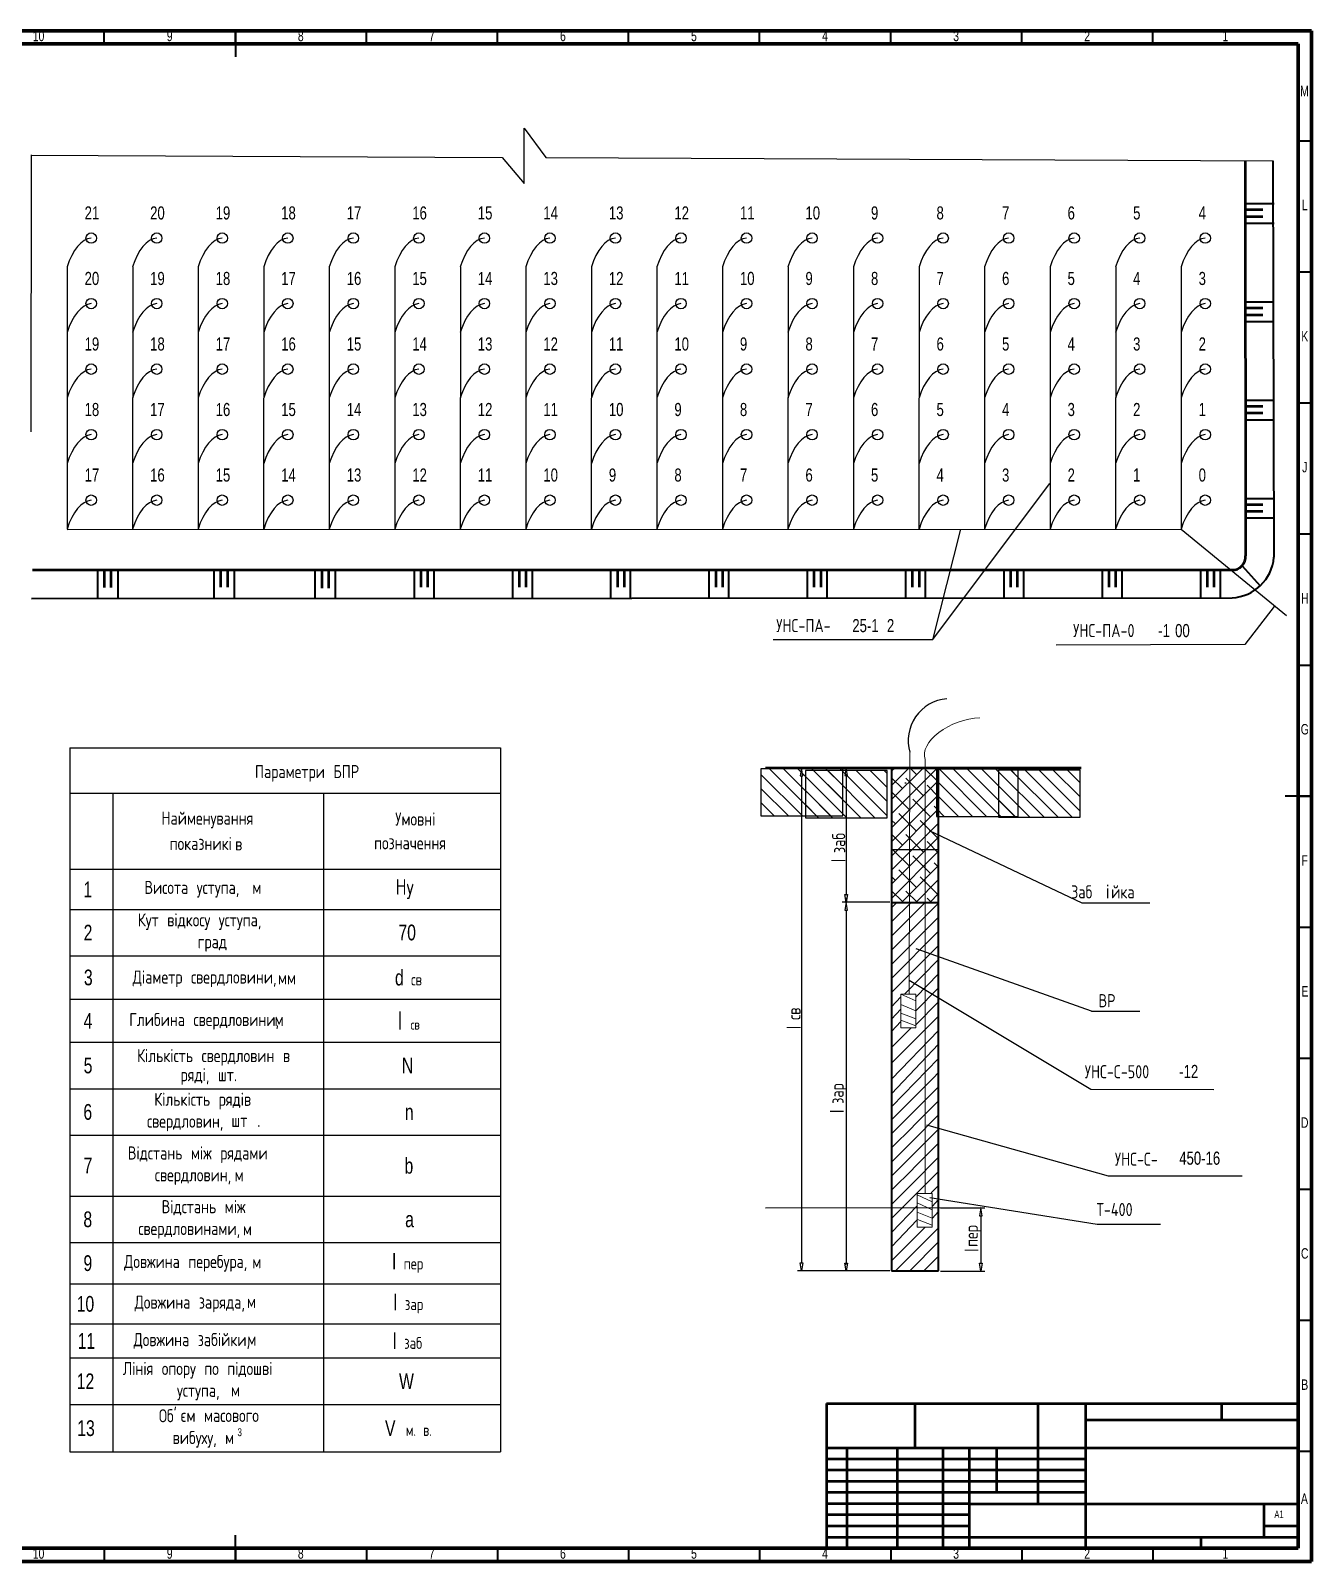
# Model space of a CAD drawing. Header units: millimetres. Extents: x 15 to 836, y 5 to 589.
# Drawn here: x 347 to 836, y 5 to 589 of the extents above; entities that cross this region are included whole.
import ezdxf

# ---------------------------------------------------------------- set-up
doc = ezdxf.new("R2010")
doc.units = ezdxf.units.MM
doc.layers.add('FORMAT', color=7, linetype='Continuous')
doc.styles.add('SLDTEXTSTYLE0', font='TXT', dxfattribs={"width": 0.75, "bigfont": 'bigfont'})
doc.styles.add('SLDTEXTSTYLE1', font='TXT', dxfattribs={"width": 0.75})
doc.styles.add('SLDTEXTSTYLE2', font='TXT', dxfattribs={"width": 0.7, "bigfont": 'bigfont'})
pattern_1 = [(135, (273.165, 11.5516), (-2.694077, -2.694077), [])]
pattern_2 = [(45, (273.1648, 11.5516), (-2.245064, 2.245064), [])]

msp = doc.modelspace()

# ---------------------------------------------------------------- hatches: boundary and pattern name
at = {"layer": 'FORMAT', "linetype": 'Continuous'}
h = msp.add_hatch(dxfattribs=at)
h.set_pattern_fill('ANSI31', color=0, scale=1.2, angle=90, style=0)
h.set_pattern_definition(pattern_1)
h.paths.add_polyline_path([(626.02, 289.44), (657.22, 289.44), (657.22, 307.44), (626.02, 307.44), (626.02, 303.63)], flags=0)
h = msp.add_hatch(dxfattribs=at)
h.set_pattern_fill('ANSI31', color=0, scale=1.2, angle=90, style=0)
h.set_pattern_definition(pattern_1)
h.paths.add_polyline_path([(642.95, 288.73), (674.15, 288.73), (674.15, 306.73), (642.95, 306.73), (642.95, 302.93)], flags=0)
h = msp.add_hatch(dxfattribs=at)
h.set_pattern_fill('ANSI31', color=179, style=0)
h.set_pattern_definition(pattern_2)
h.paths.add_polyline_path([(658.54, 307.79), (658.04, 304.79), (659.04, 304.79)], flags=0)
h = msp.add_hatch(dxfattribs=at)
h.set_pattern_fill('AR-SAND', color=179, scale=1.2, style=0)
h.set_pattern_definition([(37.5, (273.165, 11.55), (-1.92, 58.7296), [0, -46.3296, 0, -51.816, 0, -49.53]), (7.5, (273.165, 11.55), (53.943, 86.019), [0, -24.9936, 0, -41.7576, 0, -16.002]), (327.5, (235.674, 11.55), (94.919, 0.1725), [0, -15.24, 0, -54.864, 0, -71.628]), (317.5, (235.674, 11.55), (91.627, 26.752), [0, -7.62, 0, -35.9664, 0, -41.148])])
h.paths.add_polyline_path([(675.81, 307.82), (675.81, 276.62), (693.81, 276.62), (693.81, 307.82), (690.01, 307.82)], flags=0)
h = msp.add_hatch(dxfattribs=at)
h.set_pattern_fill('ANSI38', color=0, scale=1.2, style=0)
h.set_pattern_definition([(45, (273.165, 11.5516), (-2.694077, 2.694077), []), (135, (273.165, 11.5516), (-8.08223, 2.694077), [9.525, -5.715])])
h.paths.add_polyline_path([(675.81, 307.82), (675.81, 256.4), (693.81, 256.4), (693.81, 307.82), (690.01, 307.82)], flags=0)
h = msp.add_hatch(dxfattribs=at)
h.set_pattern_fill('ANSI31', color=0, scale=1.2, angle=90, style=0)
h.set_pattern_definition(pattern_1)
h.paths.add_polyline_path([(692.96, 289.25), (724.16, 289.25), (724.16, 307.25), (692.96, 307.25), (692.96, 303.45)], flags=0)
h = msp.add_hatch(dxfattribs=at)
h.set_pattern_fill('ANSI31', color=0, scale=1.2, angle=90, style=0)
h.set_pattern_definition(pattern_1)
h.paths.add_polyline_path([(716.6, 288.9), (747.8, 288.9), (747.8, 306.9), (716.6, 306.9), (716.6, 303.09)], flags=0)
h = msp.add_hatch(dxfattribs=at)
h.set_pattern_fill('ANSI31', color=179, style=0)
h.paths.add_polyline_path([(368.31, 296.14), (367.81, 293.14), (368.81, 293.14)], flags=0)
h = msp.add_hatch(dxfattribs=at)
h.set_pattern_fill('ANSI31', color=179, style=0)
h.set_pattern_definition(pattern_2)
h.paths.add_polyline_path([(658.54, 256.47), (658.04, 259.47), (659.04, 259.47)], flags=0)
h = msp.add_hatch(dxfattribs=at)
h.set_pattern_fill('ANSI31', color=179, style=0)
h.set_pattern_definition(pattern_2)
h.paths.add_polyline_path([(658.54, 256.49), (658.04, 253.49), (659.04, 253.49)], flags=0)
h = msp.add_hatch(dxfattribs=at)
h.set_pattern_fill('ANSI31', color=179, style=0)
h.set_pattern_definition(pattern_2)
h.paths.add_polyline_path([(710.39, 136.83), (709.89, 139.83), (709.39, 136.83)], flags=0)
h = msp.add_hatch(dxfattribs=at)
h.set_pattern_fill('ANSI31', color=179, style=0)
h.set_pattern_definition(pattern_2)
h.paths.add_polyline_path([(658.54, 115.82), (658.04, 118.82), (659.04, 118.82)], flags=0)
h = msp.add_hatch(dxfattribs=at)
h.set_pattern_fill('ANSI31', color=179, style=0)
h.set_pattern_definition(pattern_2)
h.paths.add_polyline_path([(709.89, 115.79), (709.39, 118.79), (710.39, 118.79)], flags=0)
h = msp.add_hatch(dxfattribs=at)
h.set_pattern_fill('ANSI31', color=179, style=0)
h.paths.add_polyline_path([(368.31, 104.3), (367.81, 107.3), (368.81, 107.3)], flags=0)

# ---------------------------------------------------------------- linework, layer by layer
at = {"layer": 'FORMAT', "color": 7, "linetype": 'Continuous', "lineweight": 70}
for p, q in [((15, 589), (836, 589)), ((836, 589), (836, 5)), ((20, 584), (831, 584)), ((831, 584), (831, 10)), ((831, 10), (20, 10)), ((836, 5), (15, 5))]:
    msp.add_line(p, q, dxfattribs=at)
at = {"layer": 'FORMAT', "color": 7, "linetype": 'Continuous', "lineweight": 35}
for p, q in [((375.5, 584), (375.5, 589)), ((425.5, 589), (425.5, 579)), ((425.5, 584), (425.5, 589)), ((475.5, 584), (475.5, 589)), ((525.5, 584), (525.5, 589)), ((575.5, 584), (575.5, 589)), ((625.5, 584), (625.5, 589)), ((675.5, 584), (675.5, 589)), ((725.5, 584), (725.5, 589)), ((775.5, 584), (775.5, 589)), ((831, 547), (836, 547)), ((831, 497), (836, 497)), ((831, 447), (836, 447)), ((831, 397), (836, 397)), ((831, 347), (836, 347)), ((836, 297), (826, 297)), ((831, 297), (836, 297)), ((831, 247), (836, 247)), ((831, 197), (836, 197)), ((831, 147), (836, 147)), ((831, 97), (836, 97)), ((831, 47), (836, 47)), ((425.5, 5), (425.5, 15)), ((375.5, 10), (375.5, 5)), ((425.5, 10), (425.5, 5)), ((475.5, 10), (475.5, 5)), ((525.5, 10), (525.5, 5)), ((575.5, 10), (575.5, 5)), ((625.5, 10), (625.5, 5)), ((675.5, 10), (675.5, 5)), ((725.5, 10), (725.5, 5)), ((775.5, 10), (775.5, 5))]:
    msp.add_line(p, q, dxfattribs=at)
at = {"layer": 'FORMAT', "lineweight": 25}
for p, q in [((535.66, 530.75), (535.66, 551.78)), ((535.67, 551.79), (544, 540.62)), ((347.55, 541.62), (347.43, 436.02)), ((347.49, 541.54), (527.33, 540.61)), ((527.33, 540.61), (535.66, 530.75)), ((543.99, 540.61), (821.4, 539.33)), ((361.35, 498.88), (361.3, 398.87)), ((386.35, 498.88), (386.3, 398.87)), ((411.35, 498.88), (411.3, 398.87)), ((436.35, 498.88), (436.3, 398.87)), ((461.35, 498.88), (461.3, 398.87)), ((486.35, 498.88), (486.3, 398.87)), ((511.35, 498.88), (511.3, 398.87)), ((536.35, 498.88), (536.3, 398.87)), ((561.35, 498.88), (561.3, 398.87)), ((586.35, 498.88), (586.3, 398.87)), ((611.35, 498.88), (611.3, 398.87)), ((636.35, 498.88), (636.3, 398.87)), ((661.35, 498.88), (661.3, 398.87)), ((686.35, 498.88), (686.3, 398.87)), ((711.35, 498.88), (711.3, 398.87)), ((736.35, 498.88), (736.3, 398.87)), ((761.35, 498.88), (761.3, 398.87)), ((786.35, 498.91), (786.33, 398.9)), ((691.41, 356.62), (736.25, 416.21)), ((361.29, 398.7), (786.34, 398.87)), ((702.14, 398.89), (691.4, 356.63)), ((786.3, 398.88), (826.46, 365.84)), ((821.86, 369.33), (810.61, 354.77)), ((691.4, 356.63), (630.7, 356.63)), ((810.61, 354.77), (738.59, 354.6)), ((362.33, 315.37), (526.64, 315.37)), ((362.33, 315.37), (362.33, 46.79)), ((526.64, 315.37), (526.64, 46.79)), ((675.05, 307.69), (639.97, 307.69)), ((641.47, 304.69), (641.47, 118.85)), ((675.14, 307.79), (657.04, 307.79)), ((658.54, 304.79), (658.54, 259.47)), ((362.33, 298.07), (526.64, 298.07)), ((378.76, 298.07), (378.76, 46.79)), ((459.19, 298.07), (459.19, 46.79)), ((690.22, 283.8), (748.43, 256.3)), ((362.33, 269.07), (526.64, 269.07)), ((362.33, 253.77), (526.64, 253.77)), ((675.06, 256.49), (657.04, 256.49)), ((675.14, 256.47), (657.04, 256.47)), ((658.54, 253.49), (658.54, 118.82)), ((675.81, 254.34), (677.88, 256.4)), ((675.81, 248.95), (683.27, 256.4)), ((675.81, 243.56), (688.65, 256.4)), ((675.81, 238.17), (693.81, 256.17)), ((748.43, 256.3), (774.35, 256.3)), ((675.81, 232.78), (693.81, 250.78)), ((675.81, 227.39), (693.81, 245.39)), ((675.81, 222.01), (693.81, 240.01)), ((362.33, 236.05), (526.64, 236.05)), ((680.81, 221.43), (693.81, 234.62)), ((752.14, 214.94), (685.18, 238.65)), ((685.1, 220.29), (693.81, 229.23)), ((682.58, 226.8), (751.88, 185.17)), ((685.1, 215.05), (693.81, 223.84)), ((362.33, 219.5), (526.64, 219.5)), ((675.82, 216.6), (679.42, 220.37)), ((685.1, 209.75), (693.81, 218.45)), ((675.81, 195.07), (693.81, 213.07)), ((675.82, 211.83), (679.43, 215.7)), ((675.82, 207.11), (679.42, 211)), ((752.14, 214.94), (770.54, 214.94)), ((675.8, 201.11), (683.36, 208.52)), ((675.8, 189.01), (693.74, 207.58)), ((362.33, 203.05), (526.64, 203.05)), ((675.84, 183.35), (693.81, 202.29)), ((675.92, 178.51), (693.81, 196.9)), ((684.08, 181.78), (691.69, 189.39)), ((691.69, 189.39), (693.81, 191.51)), ((362.33, 185.33), (526.64, 185.33)), ((675.81, 173.51), (684.02, 181.72)), ((684.08, 176.4), (693.81, 186.12)), ((751.88, 185.17), (798.81, 185.1)), ((675.81, 168.12), (684.03, 176.34)), ((684.08, 171.01), (693.81, 180.74)), ((684.08, 165.62), (693.81, 175.35)), ((675.81, 162.74), (684.04, 170.97)), ((684.08, 160.23), (693.81, 169.96)), ((689.12, 171.5), (758.49, 152.15)), ((362.33, 167.6), (526.64, 167.6)), ((675.81, 157.35), (684.05, 165.59)), ((684.08, 154.84), (693.81, 164.57)), ((675.81, 151.96), (684.06, 160.21)), ((684.08, 149.45), (693.81, 159.18)), ((675.81, 146.57), (684.07, 154.83)), ((685.79, 145.77), (693.81, 153.8)), ((758.49, 152.15), (809.61, 152.15)), ((675.81, 141.18), (684.08, 149.45)), ((690.97, 145.57), (693.81, 148.41)), ((362.33, 144.35), (526.64, 144.35)), ((679.84, 139.82), (681.06, 141.05)), ((690.38, 143.79), (754.22, 133.66)), ((691.33, 140.4), (693.81, 143.02)), ((691.33, 135.88), (693.81, 138.51)), ((694.52, 139.83), (711.39, 139.83)), ((709.89, 136.83), (709.89, 118.79)), ((754.22, 133.66), (778.48, 133.66)), ((362.33, 126.63), (526.64, 126.63)), ((675.17, 115.85), (639.97, 115.85)), ((675, 115.82), (657.04, 115.82)), ((694.55, 115.79), (711.39, 115.79)), ((362.33, 110.88), (526.64, 110.88)), ((362.33, 95.59), (526.64, 95.59)), ((362.33, 82.63), (526.64, 82.63)), ((362.33, 64.83), (526.64, 64.83)), ((362.33, 46.79), (526.64, 46.79))]:
    msp.add_line(p, q, dxfattribs=at)
at = {"layer": 'FORMAT', "lineweight": 50}
for p, q in [((810.75, 539.38), (810.84, 388.63)), ((810.84, 520.73), (817.47, 520.73)), ((810.84, 518.15), (817.47, 518.15)), ((810.84, 483.23), (817.47, 483.23)), ((810.84, 480.65), (817.47, 480.65)), ((810.84, 445.73), (817.47, 445.73)), ((810.84, 443.15), (817.47, 443.15)), ((810.84, 408.23), (817.47, 408.23)), ((810.84, 405.65), (817.47, 405.65)), ((348.12, 383.33), (805.75, 383.3)), ((375.45, 383.18), (375.45, 376.54)), ((378.03, 383.18), (378.03, 376.54)), ((419.87, 383.3), (419.87, 376.66)), ((422.45, 383.3), (422.45, 376.66)), ((458.44, 382.98), (458.44, 376.35)), ((461.02, 382.98), (461.02, 376.35)), ((496.25, 383.3), (496.25, 376.66)), ((498.82, 383.3), (498.82, 376.66)), ((533.75, 383.3), (533.75, 376.66)), ((536.32, 383.3), (536.32, 376.66)), ((571.25, 383.3), (571.25, 376.66)), ((573.82, 383.3), (573.82, 376.66)), ((608.75, 383.3), (608.75, 376.66)), ((611.32, 383.3), (611.32, 376.66)), ((646.25, 383.3), (646.25, 376.66)), ((648.82, 383.3), (648.82, 376.66)), ((683.75, 383.3), (683.75, 376.66)), ((686.32, 383.3), (686.32, 376.66)), ((721.25, 383.3), (721.25, 376.66)), ((723.82, 383.3), (723.82, 376.66)), ((758.75, 383.3), (758.75, 376.66)), ((761.32, 383.3), (761.32, 376.66)), ((796.25, 383.3), (796.25, 376.66)), ((798.82, 383.3), (798.82, 376.66)), ((627.74, 307.82), (690.01, 307.82)), ((690.01, 307.82), (748.18, 307.82))]:
    msp.add_line(p, q, dxfattribs=at)
at = {"layer": 'FORMAT', "lineweight": 35}
for p, q in [((821.74, 388.09), (821.4, 539.33)), ((810.84, 523.09), (821.74, 523.09)), ((810.84, 523.09), (821.75, 523.09)), ((810.84, 515.59), (821.74, 515.59)), ((810.84, 515.59), (821.75, 515.59)), ((810.84, 485.59), (821.74, 485.59)), ((810.84, 485.59), (821.75, 485.59)), ((810.84, 478.09), (821.74, 478.09)), ((810.84, 478.09), (821.75, 478.09)), ((810.84, 448.09), (821.74, 448.09)), ((810.84, 448.09), (821.75, 448.09)), ((810.84, 440.59), (821.74, 440.59)), ((810.84, 440.59), (821.75, 440.59)), ((810.84, 410.59), (821.74, 410.59)), ((810.84, 410.59), (821.75, 410.59)), ((810.84, 403.09), (821.74, 403.09)), ((810.84, 403.09), (821.75, 403.09)), ((372.88, 383.18), (372.88, 372.27)), ((380.65, 383.02), (380.65, 372.11)), ((417.31, 383.3), (417.31, 372.38)), ((425.07, 383.14), (425.07, 372.23)), ((455.88, 382.98), (455.88, 372.07)), ((463.56, 383.06), (463.56, 372.15)), ((493.68, 383.3), (493.68, 372.38)), ((501.18, 383.3), (501.18, 372.39)), ((501.18, 383.3), (501.18, 372.38)), ((531.18, 383.3), (531.18, 372.39)), ((531.18, 383.3), (531.18, 372.38)), ((538.68, 383.3), (538.68, 372.39)), ((538.68, 383.3), (538.68, 372.38)), ((568.68, 383.3), (568.68, 372.39)), ((568.68, 383.3), (568.68, 372.38)), ((576.18, 383.3), (576.18, 372.39)), ((576.18, 383.3), (576.18, 372.38)), ((606.18, 383.3), (606.18, 372.39)), ((606.18, 383.3), (606.18, 372.38)), ((613.68, 383.3), (613.68, 372.39)), ((613.68, 383.3), (613.68, 372.38)), ((643.68, 383.3), (643.68, 372.39)), ((643.68, 383.3), (643.68, 372.38)), ((651.18, 383.3), (651.18, 372.39)), ((651.18, 383.3), (651.18, 372.38)), ((681.18, 383.3), (681.18, 372.39)), ((681.18, 383.3), (681.18, 372.38)), ((688.68, 383.3), (688.68, 372.39)), ((688.68, 383.3), (688.68, 372.38)), ((718.68, 383.3), (718.68, 372.39)), ((718.68, 383.3), (718.68, 372.38)), ((726.18, 383.3), (726.18, 372.39)), ((726.18, 383.3), (726.18, 372.38)), ((756.18, 383.3), (756.18, 372.39)), ((756.18, 383.3), (756.18, 372.38)), ((763.68, 383.3), (763.68, 372.39)), ((763.68, 383.3), (763.68, 372.38)), ((793.68, 383.3), (793.68, 372.39)), ((793.68, 383.3), (793.68, 372.39)), ((793.68, 383.3), (793.68, 372.38)), ((801.18, 383.3), (801.18, 372.39)), ((809.55, 384.8), (816.43, 377.18)), ((347.7, 372.37), (805.75, 372.63)), ((675.81, 307.82), (675.81, 115.82)), ((693.81, 115.82), (693.81, 307.82)), ((675.81, 256.4), (693.81, 256.4)), ((675.81, 115.82), (693.81, 115.82))]:
    msp.add_line(p, q, dxfattribs=at)
at = {"layer": 'FORMAT', "lineweight": 18}
for p, q in [((682.56, 221.4), (682.82, 313.9)), ((688.66, 145.46), (688.64, 310.99)), ((679.42, 221.43), (685.1, 221.43)), ((679.42, 208.51), (679.42, 221.43)), ((679.42, 221.43), (685.06, 218.85)), ((679.42, 217.48), (685.06, 215.11)), ((685.1, 221.43), (685.1, 208.51)), ((679.42, 211.45), (685.06, 209.31)), ((679.43, 214.21), (685.06, 211.97)), ((685.1, 208.51), (679.42, 208.51)), ((675.81, 135.82), (685.78, 145.76)), ((675.81, 130.43), (685.65, 140.61)), ((685.62, 141.76), (691.3, 139.1)), ((685.65, 145.42), (691.34, 145.42)), ((685.65, 132.51), (685.65, 145.42)), ((685.65, 144.86), (691.33, 142.2)), ((691.34, 145.42), (691.34, 132.51)), ((675.81, 125.04), (685.65, 135.34)), ((685.62, 138.26), (691.3, 135.97)), ((685.69, 135.42), (691.3, 133.31)), ((675.81, 119.65), (688.53, 132.43)), ((677.37, 115.82), (693.81, 132.26)), ((691.34, 132.51), (685.65, 132.51)), ((682.76, 115.82), (693.81, 126.88)), ((688.14, 115.82), (693.81, 121.49)), ((693.53, 115.82), (693.81, 116.1))]:
    msp.add_line(p, q, dxfattribs=at)
at = {"layer": 'FORMAT'}
for p, q in [((657.22, 307.44), (626.02, 307.44)), ((626.02, 307.44), (626.02, 303.63)), ((641.47, 307.69), (640.97, 304.69)), ((640.97, 304.69), (641.97, 304.69)), ((641.97, 304.69), (641.47, 307.69)), ((674.15, 306.73), (642.95, 306.73)), ((642.95, 306.73), (642.95, 302.93)), ((657.22, 289.44), (657.22, 307.44)), ((658.54, 307.79), (658.04, 304.79)), ((658.04, 304.79), (659.04, 304.79)), ((659.04, 304.79), (658.54, 307.79)), ((674.15, 288.73), (674.15, 306.73)), ((690.01, 307.82), (675.81, 307.82)), ((675.81, 307.82), (675.81, 276.62)), ((690.01, 307.82), (675.81, 307.82)), ((675.81, 307.82), (675.81, 256.4)), ((693.81, 307.82), (690.01, 307.82)), ((693.81, 307.82), (690.01, 307.82)), ((724.16, 307.25), (692.96, 307.25)), ((692.96, 307.25), (692.96, 303.45)), ((693.81, 276.62), (693.81, 307.82)), ((693.81, 256.4), (693.81, 307.82)), ((747.8, 306.9), (716.6, 306.9)), ((716.6, 306.9), (716.6, 303.09)), ((724.16, 289.25), (724.16, 307.25)), ((747.8, 288.9), (747.8, 306.9)), ((626.02, 303.63), (626.02, 289.44)), ((642.95, 302.93), (642.95, 288.73)), ((692.96, 303.45), (692.96, 289.25)), ((716.6, 303.09), (716.6, 288.9)), ((626.02, 289.44), (657.22, 289.44)), ((642.95, 288.73), (674.15, 288.73)), ((692.96, 289.25), (724.16, 289.25)), ((716.6, 288.9), (747.8, 288.9)), ((675.81, 276.62), (693.81, 276.62)), ((658.04, 259.47), (659.04, 259.47)), ((658.54, 256.47), (658.04, 259.47)), ((659.04, 259.47), (658.54, 256.47)), ((658.54, 256.49), (658.04, 253.49)), ((658.04, 253.49), (659.04, 253.49)), ((659.04, 253.49), (658.54, 256.49)), ((675.81, 256.4), (693.81, 256.4)), ((709.89, 139.83), (709.39, 136.83)), ((709.39, 136.83), (710.39, 136.83)), ((710.39, 136.83), (709.89, 139.83)), ((640.97, 118.85), (641.97, 118.85)), ((641.47, 115.85), (640.97, 118.85)), ((641.97, 118.85), (641.47, 115.85)), ((658.04, 118.82), (659.04, 118.82)), ((658.54, 115.82), (658.04, 118.82)), ((659.04, 118.82), (658.54, 115.82)), ((709.39, 118.79), (710.39, 118.79)), ((709.89, 115.79), (709.39, 118.79)), ((710.39, 118.79), (709.89, 115.79))]:
    msp.add_line(p, q, dxfattribs=at)
at = {"layer": 'FORMAT', "linetype": 'Continuous', "lineweight": 25}
msp.add_line((709.89, 139.83), (627.74, 139.82), dxfattribs=at)
at = {"layer": 'FORMAT', "color": 7, "linetype": 'Continuous', "lineweight": 50}
for p, q in [((651, 65.25), (831, 65.25)), ((651, 65.25), (651, 10)), ((684.8, 48.25), (684.8, 65.25)), ((731.6, 65.25), (731.6, 27)), ((749.8, 65.25), (749.8, 10)), ((801.8, 58.88), (801.8, 65.25)), ((831, 58.88), (749.8, 58.88)), ((831, 48.25), (651, 48.25)), ((658.8, 48.25), (658.8, 10)), ((677.99, 48.25), (677.99, 10)), ((695.4, 48.25), (695.4, 10)), ((705.6, 10), (705.6, 48.25)), ((716, 31.25), (716, 48.25)), ((749.8, 44), (651, 44)), ((749.8, 39.75), (651, 39.75)), ((749.8, 35.5), (651, 35.5)), ((749.8, 31.25), (651, 31.25)), ((705.6, 27), (651, 27)), ((705.6, 27), (831, 27)), ((818, 14.25), (818, 27)), ((705.6, 22.75), (651, 22.75)), ((705.6, 18.5), (651, 18.5)), ((831, 18.5), (818, 18.5)), ((651, 14.25), (831, 14.25)), ((794, 10), (794, 14.25))]:
    msp.add_line(p, q, dxfattribs=at)
at = {"layer": 'FORMAT', "lineweight": 25}
for centre in [(370.51, 509.89), (395.51, 509.89), (420.51, 509.89), (445.51, 509.89), (470.51, 509.89), (495.51, 509.89), (520.51, 509.89), (545.51, 509.89), (570.51, 509.89), (595.51, 509.89), (620.51, 509.89), (645.51, 509.89), (670.51, 509.89), (695.51, 509.89), (720.51, 509.89), (745.51, 509.89), (770.51, 509.89), (795.51, 509.89), (370.51, 484.89), (395.51, 484.89), (420.51, 484.89), (445.51, 484.89), (470.51, 484.89), (495.51, 484.89), (520.51, 484.89), (545.51, 484.89), (570.51, 484.89), (595.51, 484.89), (620.51, 484.89), (645.51, 484.89), (670.51, 484.89), (695.51, 484.89), (720.51, 484.89), (745.51, 484.89), (770.51, 484.89), (795.51, 484.89), (370.51, 459.89), (395.51, 459.89), (420.51, 459.89), (445.51, 459.89), (470.51, 459.89), (495.51, 459.89), (520.51, 459.89), (545.51, 459.89), (570.51, 459.89), (595.51, 459.89), (620.51, 459.89), (645.51, 459.89), (670.51, 459.89), (695.51, 459.89), (720.51, 459.89), (745.51, 459.89), (770.51, 459.89), (795.51, 459.89), (370.51, 434.89), (395.51, 434.89), (420.51, 434.89), (445.51, 434.89), (470.51, 434.89), (495.51, 434.89), (520.51, 434.89), (545.51, 434.89), (570.51, 434.89), (595.51, 434.89), (620.51, 434.89), (645.51, 434.89), (670.51, 434.89), (695.51, 434.89), (720.51, 434.89), (745.51, 434.89), (770.51, 434.89), (795.51, 434.89), (370.51, 409.89), (395.51, 409.89), (420.51, 409.89), (445.51, 409.89), (470.51, 409.89), (495.51, 409.89), (520.51, 409.89), (545.51, 409.89), (570.51, 409.89), (595.51, 409.89), (620.51, 409.89), (645.51, 409.89), (670.51, 409.89), (695.51, 409.89), (720.51, 409.89), (745.51, 409.89), (770.51, 409.89), (795.51, 409.89)]:
    msp.add_circle(centre, 2, dxfattribs=at)
at = {"layer": 'FORMAT', "lineweight": 50}
msp.add_arc((806.03, 388.12), 4.83, 266.661, 6.0344, dxfattribs=at)
at = {"layer": 'FORMAT', "lineweight": 35}
msp.add_arc((804.86, 389.55), 16.94, 273.00237, 355.05456, dxfattribs=at)
at = {"layer": 'FORMAT', "lineweight": 25}
msp.add_arc((698.21, 318.08), 16.06, 94.63849, 195.86778, dxfattribs=at)
for centre in [(370.48, 488.32), (395.48, 488.32), (420.48, 488.32), (445.48, 488.32), (470.48, 488.32), (495.48, 488.32), (520.48, 488.32), (545.48, 488.32), (570.48, 488.32), (595.48, 488.32), (620.48, 488.32), (645.48, 488.32), (670.48, 488.32), (695.48, 488.32), (720.48, 488.32), (745.48, 488.32), (770.48, 488.32), (795.48, 488.32), (370.48, 463.32), (395.48, 463.32), (420.48, 463.32), (445.48, 463.32), (470.48, 463.32), (495.48, 463.32), (520.48, 463.32), (545.48, 463.32), (570.48, 463.32), (595.48, 463.32), (620.48, 463.32), (645.48, 463.32), (670.48, 463.32), (695.48, 463.32), (720.48, 463.32), (745.48, 463.32), (770.48, 463.32), (795.48, 463.32), (370.48, 438.32), (395.48, 438.32), (420.48, 438.32), (445.48, 438.32), (470.48, 438.32), (495.48, 438.32), (520.48, 438.32), (545.48, 438.32), (570.48, 438.32), (595.48, 438.32), (620.48, 438.32), (645.48, 438.32), (670.48, 438.32), (695.48, 438.32), (720.48, 438.32), (745.48, 438.32), (770.48, 438.32), (795.48, 438.32), (370.48, 413.32), (395.48, 413.32), (420.48, 413.32), (445.48, 413.32), (470.48, 413.32), (495.48, 413.32), (520.48, 413.32), (545.48, 413.32), (570.48, 413.32), (595.48, 413.32), (620.48, 413.32), (645.48, 413.32), (670.48, 413.32), (695.48, 413.32), (720.48, 413.32), (745.48, 413.32), (770.48, 413.32), (795.48, 413.32), (370.48, 388.32), (395.48, 388.32), (420.48, 388.32), (445.48, 388.32), (470.48, 388.32), (495.48, 388.32), (520.48, 388.32), (545.48, 388.32), (570.48, 388.32), (595.48, 388.32), (620.48, 388.32), (645.48, 388.32), (670.48, 388.32), (695.48, 388.32), (720.48, 388.32), (745.48, 388.32), (770.48, 388.32), (795.48, 388.32)]:
    msp.add_ellipse(centre, major_axis=(0.84, 21.6), ratio=0.502035, start_param=0.074475, end_param=1.079706, dxfattribs=at)
at = {"layer": 'FORMAT', "lineweight": 18}
msp.add_ellipse((704.98, 316.27), major_axis=(-16.34, -5.29), ratio=0.561078, start_param=4.255981, end_param=6.283185, dxfattribs=at)

# ---------------------------------------------------------------- texts
at = {"layer": 'FORMAT', "color": 7, "linetype": 'Continuous', "lineweight": 0, "style": 'SLDTEXTSTYLE1'}
for s, insert, char_height, attachment_point in [('10', (350.42, 588.98), 3.969, 2), ('9', (400.46, 588.98), 3.97, 2), ('8', (450.46, 588.98), 3.97, 2), ('7', (500.46, 588.98), 3.97, 2), ('6', (550.46, 588.98), 3.97, 2), ('5', (600.46, 588.98), 3.97, 2), ('4', (650.46, 588.98), 3.97, 2), ('3', (700.46, 588.98), 3.97, 2), ('2', (750.46, 588.98), 3.97, 2), ('1', (803.21, 588.98), 3.97, 2), ('M', (833.36, 567.98), 3.97, 2), ('L', (833.45, 524.48), 3.97, 2), ('K', (833.49, 474.42), 3.97, 2), ('J', (833.47, 424.48), 3.97, 2), ('H', (833.49, 374.42), 3.97, 2), ('G', (833.49, 324.48), 3.97, 2), ('F', (833.46, 274.42), 3.97, 2), ('E', (833.51, 224.48), 3.97, 2), ('D', (833.45, 174.42), 3.97, 2), ('C', (833.46, 124.48), 3.97, 2), ('B', (833.47, 74.42), 3.97, 2), ('A', (833.34, 30.92), 3.97, 2), ('A1', (821.87, 24.41), 2.91, 1), ('10', (350.42, 9.98), 3.969, 2), ('9', (400.46, 9.98), 3.97, 2), ('8', (450.46, 9.98), 3.97, 2), ('7', (500.46, 9.98), 3.97, 2), ('6', (550.46, 9.98), 3.97, 2), ('5', (600.46, 9.98), 3.97, 2), ('4', (650.46, 9.98), 3.97, 2), ('3', (700.46, 9.98), 3.97, 2), ('2', (750.46, 9.98), 3.97, 2), ('1', (803.21, 9.98), 3.97, 2)]:
    msp.add_mtext(s, dxfattribs=dict(at, insert=insert, char_height=char_height, attachment_point=attachment_point))
at = {"layer": 'FORMAT', "attachment_point": 1}
for s, insert, char_height, style in [('21', (367.99, 521.98), 5, 'SLDTEXTSTYLE1'), ('20', (392.99, 521.98), 5, 'SLDTEXTSTYLE1'), ('19', (417.99, 521.98), 5, 'SLDTEXTSTYLE1'), ('18', (442.99, 521.98), 5, 'SLDTEXTSTYLE1'), ('17', (467.99, 521.98), 5, 'SLDTEXTSTYLE1'), ('16', (492.99, 521.98), 5, 'SLDTEXTSTYLE1'), ('15', (517.99, 521.98), 5, 'SLDTEXTSTYLE1'), ('14', (542.99, 521.98), 5, 'SLDTEXTSTYLE1'), ('13', (567.99, 521.98), 5, 'SLDTEXTSTYLE1'), ('12', (592.99, 521.98), 5, 'SLDTEXTSTYLE1'), ('11', (617.99, 521.98), 5, 'SLDTEXTSTYLE1'), ('10', (642.99, 521.98), 5, 'SLDTEXTSTYLE1'), ('9', (667.99, 521.98), 5, 'SLDTEXTSTYLE1'), ('8', (692.99, 521.98), 5, 'SLDTEXTSTYLE1'), ('7', (717.99, 521.98), 5, 'SLDTEXTSTYLE1'), ('6', (742.99, 521.98), 5, 'SLDTEXTSTYLE1'), ('5', (767.99, 521.98), 5, 'SLDTEXTSTYLE1'), ('4', (792.99, 521.98), 5, 'SLDTEXTSTYLE1'), ('20', (367.99, 496.98), 5, 'SLDTEXTSTYLE1'), ('19', (392.99, 496.98), 5, 'SLDTEXTSTYLE1'), ('18', (417.99, 496.98), 5, 'SLDTEXTSTYLE1'), ('17', (442.99, 496.98), 5, 'SLDTEXTSTYLE1'), ('16', (467.99, 496.98), 5, 'SLDTEXTSTYLE1'), ('15', (492.99, 496.98), 5, 'SLDTEXTSTYLE1'), ('14', (517.99, 496.98), 5, 'SLDTEXTSTYLE1'), ('13', (542.99, 496.98), 5, 'SLDTEXTSTYLE1'), ('12', (567.99, 496.98), 5, 'SLDTEXTSTYLE1'), ('11', (592.99, 496.98), 5, 'SLDTEXTSTYLE1'), ('10', (617.99, 496.98), 5, 'SLDTEXTSTYLE1'), ('9', (642.99, 496.98), 5, 'SLDTEXTSTYLE1'), ('8', (667.99, 496.98), 5, 'SLDTEXTSTYLE1'), ('7', (692.99, 496.98), 5, 'SLDTEXTSTYLE1'), ('6', (717.99, 496.98), 5, 'SLDTEXTSTYLE1'), ('5', (742.99, 496.98), 5, 'SLDTEXTSTYLE1'), ('4', (767.99, 496.98), 5, 'SLDTEXTSTYLE1'), ('3', (792.99, 496.98), 5, 'SLDTEXTSTYLE1'), ('19', (367.99, 471.98), 5, 'SLDTEXTSTYLE1'), ('18', (392.99, 471.98), 5, 'SLDTEXTSTYLE1'), ('17', (417.99, 471.98), 5, 'SLDTEXTSTYLE1'), ('16', (442.99, 471.98), 5, 'SLDTEXTSTYLE1'), ('15', (467.99, 471.98), 5, 'SLDTEXTSTYLE1'), ('14', (492.99, 471.98), 5, 'SLDTEXTSTYLE1'), ('13', (517.99, 471.98), 5, 'SLDTEXTSTYLE1'), ('12', (542.99, 471.98), 5, 'SLDTEXTSTYLE1'), ('11', (567.99, 471.98), 5, 'SLDTEXTSTYLE1'), ('10', (592.99, 471.98), 5, 'SLDTEXTSTYLE1'), ('9', (617.99, 471.98), 5, 'SLDTEXTSTYLE1'), ('8', (642.99, 471.98), 5, 'SLDTEXTSTYLE1'), ('7', (667.99, 471.98), 5, 'SLDTEXTSTYLE1'), ('6', (692.99, 471.98), 5, 'SLDTEXTSTYLE1'), ('5', (717.99, 471.98), 5, 'SLDTEXTSTYLE1'), ('4', (742.99, 471.98), 5, 'SLDTEXTSTYLE1'), ('3', (767.99, 471.98), 5, 'SLDTEXTSTYLE1'), ('2', (792.99, 471.98), 5, 'SLDTEXTSTYLE1'), ('18', (367.99, 446.98), 5, 'SLDTEXTSTYLE1'), ('17', (392.99, 446.98), 5, 'SLDTEXTSTYLE1'), ('16', (417.99, 446.98), 5, 'SLDTEXTSTYLE1'), ('15', (442.99, 446.98), 5, 'SLDTEXTSTYLE1'), ('14', (467.99, 446.98), 5, 'SLDTEXTSTYLE1'), ('13', (492.99, 446.98), 5, 'SLDTEXTSTYLE1'), ('12', (517.99, 446.98), 5, 'SLDTEXTSTYLE1'), ('11', (542.99, 446.98), 5, 'SLDTEXTSTYLE1'), ('10', (567.99, 446.98), 5, 'SLDTEXTSTYLE1'), ('9', (592.99, 446.98), 5, 'SLDTEXTSTYLE1'), ('8', (617.99, 446.98), 5, 'SLDTEXTSTYLE1'), ('7', (642.99, 446.98), 5, 'SLDTEXTSTYLE1'), ('6', (667.99, 446.98), 5, 'SLDTEXTSTYLE1'), ('5', (692.99, 446.98), 5, 'SLDTEXTSTYLE1'), ('4', (717.99, 446.98), 5, 'SLDTEXTSTYLE1'), ('3', (742.99, 446.98), 5, 'SLDTEXTSTYLE1'), ('2', (767.99, 446.98), 5, 'SLDTEXTSTYLE1'), ('1', (792.99, 446.98), 5, 'SLDTEXTSTYLE1'), ('17', (367.99, 421.98), 5, 'SLDTEXTSTYLE1'), ('16', (392.99, 421.98), 5, 'SLDTEXTSTYLE1'), ('15', (417.99, 421.98), 5, 'SLDTEXTSTYLE1'), ('14', (442.99, 421.98), 5, 'SLDTEXTSTYLE1'), ('13', (467.99, 421.98), 5, 'SLDTEXTSTYLE1'), ('12', (492.99, 421.98), 5, 'SLDTEXTSTYLE1'), ('11', (517.99, 421.98), 5, 'SLDTEXTSTYLE1'), ('10', (542.99, 421.98), 5, 'SLDTEXTSTYLE1'), ('9', (567.99, 421.98), 5, 'SLDTEXTSTYLE1'), ('8', (592.99, 421.98), 5, 'SLDTEXTSTYLE1'), ('7', (617.99, 421.98), 5, 'SLDTEXTSTYLE1'), ('6', (642.99, 421.98), 5, 'SLDTEXTSTYLE1'), ('5', (667.99, 421.98), 5, 'SLDTEXTSTYLE1'), ('4', (692.99, 421.98), 5, 'SLDTEXTSTYLE1'), ('3', (717.99, 421.98), 5, 'SLDTEXTSTYLE1'), ('2', (742.99, 421.98), 5, 'SLDTEXTSTYLE1'), ('1', (767.99, 421.98), 5, 'SLDTEXTSTYLE1'), ('0', (792.99, 421.98), 5, 'SLDTEXTSTYLE1'), ('УНС-ПА-', (631.84, 364.53), 5, 'SLDTEXTSTYLE0'), ('25-1', (660.87, 364.53), 5, 'SLDTEXTSTYLE1'), ('2', (674.08, 364.53), 5, 'SLDTEXTSTYLE1'), ('УНС-ПА-0', (745.1, 362.64), 5, 'SLDTEXTSTYLE0'), ('-1', (777.58, 362.64), 5, 'SLDTEXTSTYLE1'), ('00', (784.02, 362.64), 5, 'SLDTEXTSTYLE1'), ('Параметри БПР', (432.98, 308.84), 5, 'SLDTEXTSTYLE0'), ('Найменування', (397.29, 291.06), 5, 'SLDTEXTSTYLE0'), ('Умовнi', (486.49, 290.73), 5, 'SLDTEXTSTYLE0'), ('показникi', (400.45, 281.4), 5, 'SLDTEXTSTYLE0'), ('позначення', (478.44, 281.64), 5, 'SLDTEXTSTYLE0'), ('1', (367.55, 264.4), 6, 'SLDTEXTSTYLE1'), ('Висота уступа,', (390.82, 264.64), 5, 'SLDTEXTSTYLE0'), ('м', (431.99, 264.64), 5, 'SLDTEXTSTYLE0'), ('Ну', (486.67, 265.35), 6, 'SLDTEXTSTYLE0'), ('Заб', (744.33, 262.93), 5, 'SLDTEXTSTYLE0'), ('i', (757.71, 262.93), 5, 'SLDTEXTSTYLE1'), ('йка', (759.6, 262.93), 5, 'SLDTEXTSTYLE0'), ('Кут вiдкосу уступа,', (388.3, 252.25), 5, 'SLDTEXTSTYLE0'), ('2', (367.62, 247.89), 6, 'SLDTEXTSTYLE1'), ('70', (487.7, 247.95), 6, 'SLDTEXTSTYLE1'), ('град', (411.16, 243.92), 5, 'SLDTEXTSTYLE0'), ('3', (367.73, 230.8), 6, 'SLDTEXTSTYLE1'), ('Дiаметр свердловини,', (386.34, 230.44), 5, 'SLDTEXTSTYLE0'), ('мм', (441.74, 230.15), 5, 'SLDTEXTSTYLE0'), ('d', (486.4, 230.74), 6, 'SLDTEXTSTYLE1'), ('св', (492.5, 229.24), 4.5, 'SLDTEXTSTYLE0'), ('ВР', (754.79, 221.42), 5, 'SLDTEXTSTYLE0'), ('4', (367.62, 214.25), 6, 'SLDTEXTSTYLE1'), ('Глибина свердловини,', (385.03, 214.22), 5, 'SLDTEXTSTYLE0'), ('м', (440.49, 214.26), 5, 'SLDTEXTSTYLE0'), ('l', (487.58, 214.56), 6.67, 'SLDTEXTSTYLE1'), ('св', (492.34, 211.65), 3.749, 'SLDTEXTSTYLE0'), ('Кількість свердловин в', (388.03, 200.47), 5, 'SLDTEXTSTYLE0'), ('5', (367.64, 197.22), 6, 'SLDTEXTSTYLE1'), ('ряді, шт.', (404.61, 193.19), 5, 'SLDTEXTSTYLE0'), ('N', (489, 197.21), 6, 'SLDTEXTSTYLE1'), ('УНС-С-500', (749.54, 194.31), 5, 'SLDTEXTSTYLE0'), ('-12', (785.58, 194.43), 5, 'SLDTEXTSTYLE1'), ('Кiлькiсть рядiв', (394.56, 183.8), 5, 'SLDTEXTSTYLE0'), ('6', (367.53, 179.49), 6, 'SLDTEXTSTYLE1'), ('n', (490.15, 179.44), 6, 'SLDTEXTSTYLE1'), ('свердловин,', (391.78, 175.47), 5, 'SLDTEXTSTYLE0'), ('шт', (423.98, 175.73), 5, 'SLDTEXTSTYLE0'), ('.', (433.75, 175.73), 5, 'SLDTEXTSTYLE1'), ('7', (367.6, 159.01), 6, 'SLDTEXTSTYLE1'), ('Вiдстань мiж рядами', (384.48, 163.32), 5, 'SLDTEXTSTYLE0'), ('b', (490.03, 158.94), 6, 'SLDTEXTSTYLE1'), ('УНС-С-', (761.02, 160.95), 5, 'SLDTEXTSTYLE0'), ('450-16', (785.59, 161.34), 5, 'SLDTEXTSTYLE1'), ('свердловин,', (394.78, 154.98), 5, 'SLDTEXTSTYLE0'), ('м', (425.25, 154.98), 5, 'SLDTEXTSTYLE0'), ('Вiдстань мiж', (397.38, 142.83), 5, 'SLDTEXTSTYLE0'), ('Т-400', (754.08, 141.74), 5, 'SLDTEXTSTYLE0'), ('8', (367.53, 138.52), 6, 'SLDTEXTSTYLE1'), ('a', (490.27, 138.51), 6, 'SLDTEXTSTYLE1'), ('свердловинами,', (388.48, 134.5), 5, 'SLDTEXTSTYLE0'), ('м', (428.36, 134.37), 5, 'SLDTEXTSTYLE0'), ('l', (485.41, 122.37), 6, 'SLDTEXTSTYLE1'), ('9', (367.56, 121.79), 6, 'SLDTEXTSTYLE1'), ('Довжина перебура,', (383.06, 121.91), 5, 'SLDTEXTSTYLE0'), ('м', (431.94, 121.78), 5, 'SLDTEXTSTYLE0'), ('пер', (489.69, 120.87), 4.5, 'SLDTEXTSTYLE0'), ('10', (364.96, 106.26), 6, 'SLDTEXTSTYLE1'), ('Довжина заряда,', (387.07, 106.41), 5, 'SLDTEXTSTYLE0'), ('м', (429.92, 106.67), 5, 'SLDTEXTSTYLE0'), ('l', (485.87, 106.84), 6, 'SLDTEXTSTYLE1'), ('зар', (490.16, 105.35), 4.5, 'SLDTEXTSTYLE0'), ('11', (365.34, 92.09), 6, 'SLDTEXTSTYLE1'), ('Довжина забiйки,', (386.66, 92.11), 5, 'SLDTEXTSTYLE0'), ('м', (430.07, 92.25), 5, 'SLDTEXTSTYLE0'), ('l', (485.61, 92.06), 6, 'SLDTEXTSTYLE1'), ('заб', (489.89, 90.57), 4.5, 'SLDTEXTSTYLE0'), ('12', (364.98, 76.71), 6, 'SLDTEXTSTYLE1'), ('Лiнiя опору по пiдошвi', (382.57, 81.11), 5, 'SLDTEXTSTYLE0'), ('W', (487.94, 76.77), 6, 'SLDTEXTSTYLE1'), ('уступа,', (403.22, 72.78), 5, 'SLDTEXTSTYLE0'), ('м', (423.86, 72.91), 5, 'SLDTEXTSTYLE0'), ('13', (365.17, 58.84), 6, 'SLDTEXTSTYLE1'), ("Об'", (396.35, 63.06), 5, 'SLDTEXTSTYLE0'), ('єм масового', (404.54, 63.19), 5, 'SLDTEXTSTYLE0'), ('V', (482.59, 58.85), 6, 'SLDTEXTSTYLE1'), ('вибуху, м', (401.57, 54.74), 5, 'SLDTEXTSTYLE0'), ('3', (426.33, 55.78), 3, 'SLDTEXTSTYLE1'), ('м. в.', (490.56, 57.36), 4.5, 'SLDTEXTSTYLE2')]:
    msp.add_mtext(s, dxfattribs=dict(at, insert=insert, char_height=char_height, style=style))
at = {"layer": 'FORMAT', "color": 7, "char_height": 5, "attachment_point": 1, "rotation": 90}
for s, insert, style in [('заб', (653.17, 275.27), 'SLDTEXTSTYLE0'), ('l', (653.17, 271.85), 'SLDTEXTSTYLE1'), ('св', (636.11, 211.58), 'SLDTEXTSTYLE0'), ('l', (636.11, 208.15), 'SLDTEXTSTYLE1'), ('зар', (652.56, 179.6), 'SLDTEXTSTYLE0'), ('l', (652.56, 176.18), 'SLDTEXTSTYLE1'), ('пер', (703.75, 124.98), 'SLDTEXTSTYLE0'), ('l', (703.99, 123.19), 'SLDTEXTSTYLE1')]:
    msp.add_mtext(s, dxfattribs=dict(at, insert=insert, style=style))
at = {"layer": 'FORMAT', "color": 7, "insert": (425.4, 281.23), "char_height": 5, "attachment_point": 1, "style": 'SLDTEXTSTYLE0'}
msp.add_mtext('в', dxfattribs=at)

doc.saveas('drawing.dxf')
